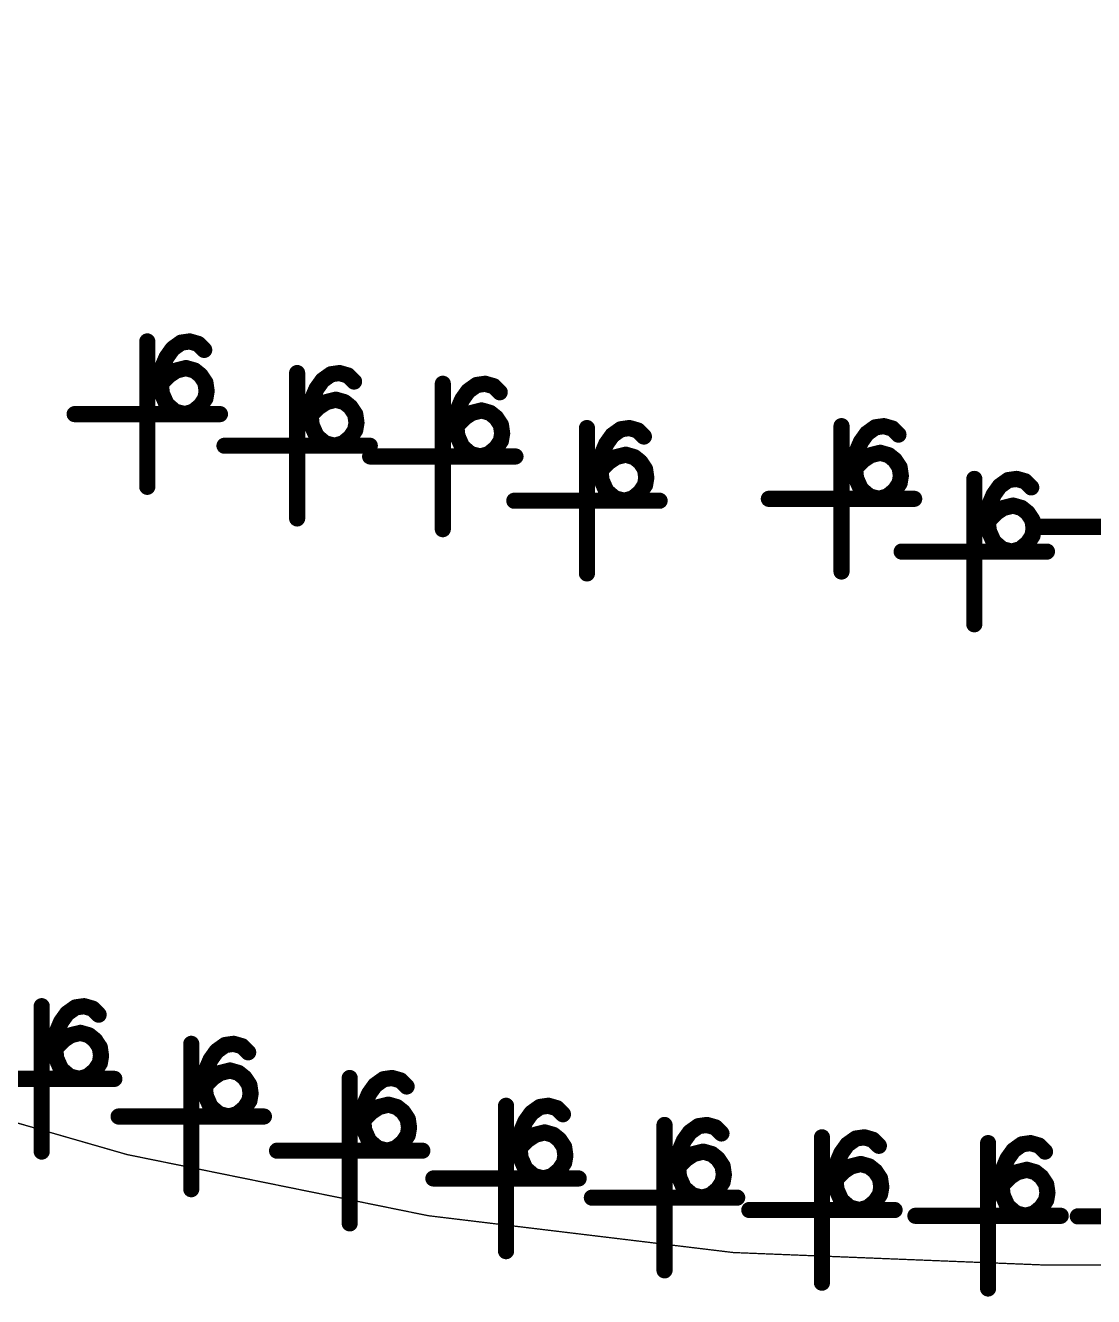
# Model space of a CAD drawing. Header units: millimetres. Extents: x 3885 to 4350, y -149 to 182.
# Drawn here: x 4129.46 to 4137.86, y 74.98 to 84.97 of the extents above; entities that cross this region are included whole.
import ezdxf

# ---------------------------------------------------------------- set-up
doc = ezdxf.new("R2010")
doc.units = ezdxf.units.MM
doc.header["$LTSCALE"] = 23.1
doc.layers.get('0').update_dxf_attribs({"linetype": 'CONTINUOUS'})

# ---------------------------------------------------------------- blocks, each defined once
blk = doc.blocks.new('PAD_R1')
at = {"const_width": 0.5}
blk.add_lwpolyline([(0.25, 0, 1), (-0.25, 0, 1)], format="xyb", close=True, dxfattribs=at)

msp = doc.modelspace()

# ---------------------------------------------------------------- linework, layer by layer
at = {"const_width": 0.0102}
msp.add_lwpolyline([(4113.2015, 75.7423), (4124.5457, 77.7428, -0.144705), (4125.6724, 77.615, 0.100411), (4137.4413, 75.2274), (4142.9411, 75.2274, 0.151026), (4159.9827, 80.4951, -0.151038), (4161.1113, 80.8439), (4185.826, 80.8439, 0.414215), (4186.826, 81.8439), (4186.826, 93.4438, 0.414215), (4185.826, 94.4438), (4160.9561, 94.4438, 0.152268), (4152.3749, 91.7687, -0.152268), (4142.9411, 88.8273), (4137.4413, 88.8273, -0.101585), (4130.9013, 90.17, 0.145893), (4122.3303, 91.1619), (4110.8398, 89.1357)], format="xyb", dxfattribs=at)
for points, const_width in [([(4130.4161, 82.487), (4130.4161, 81.344)], 0.127), ([(4130.6125, 82.5054), (4130.6864, 82.4021)], 0.0821), ([(4130.7072, 82.5452), (4130.725, 82.4194)], 0.0672), ([(4130.8002, 82.5385), (4130.7654, 82.4164)], 0.0695), ([(4130.5406, 82.4335), (4130.644, 82.3597)], 0.0818), ([(4130.885, 82.489), (4130.7952, 82.3992)], 0.0675), ([(4130.4958, 82.355), (4130.6125, 82.3048)], 0.0727), ([(4130.6674, 82.3295), (4130.6982, 82.2063)], 0.0785), ([(4130.7717, 82.329), (4130.7369, 82.2069)], 0.0695), ([(4130.4637, 82.2195), (4130.5893, 82.2002)], 0.0754), ([(4130.4713, 82.2689), (4130.5969, 82.2496)], 0.0754), ([(4130.5093, 82.2318), (4130.5991, 82.142)], 0.0945), ([(4130.5809, 82.2922), (4130.6514, 82.1865)], 0.0687), ([(4130.8512, 82.2889), (4130.7717, 82.1898)], 0.0609), ([(4130.9071, 82.2269), (4130.8014, 82.1565)], 0.0687), ([(4131.5947, 82.2383), (4131.5947, 81.0953)], 0.127), ([(4131.7911, 82.2567), (4131.8649, 82.1534)], 0.0821), ([(4131.8858, 82.2965), (4131.9035, 82.1708)], 0.0672), ([(4131.9788, 82.2899), (4131.9439, 82.1677)], 0.0695), ([(4132.0635, 82.2403), (4131.9737, 82.1505)], 0.0675), ([(4133.0316, 82.2122), (4133.0493, 82.0864)], 0.0672), ([(4130.4624, 82.1186), (4130.5888, 82.1315)], 0.0955), ([(4130.941, 82.1388), (4130.8153, 82.1207)], 0.0675), ([(4131.7192, 82.1848), (4131.8225, 82.111)], 0.0818), ([(4132.7405, 82.154), (4132.7405, 81.011)], 0.127), ([(4132.9369, 82.1724), (4133.0107, 82.0691)], 0.0821), ([(4133.1245, 82.2055), (4133.0897, 82.0834)], 0.0695), ([(4133.2093, 82.156), (4133.1195, 82.0662)], 0.0675), ([(4130.4914, 82.0089), (4130.6075, 82.0604)], 0.0939), ([(4130.5606, 81.9149), (4130.6432, 82.0114)], 0.0879), ([(4130.9071, 81.9754), (4130.8014, 82.0458)], 0.0687), ([(4130.9408, 82.0572), (4130.8155, 82.0783)], 0.058), ([(4131.6499, 82.0202), (4131.7754, 82.0009)], 0.0754), ([(4131.6744, 82.1063), (4131.7911, 82.0562)], 0.0727), ([(4131.7595, 82.0435), (4131.8299, 81.9378)], 0.0687), ([(4131.846, 82.0809), (4131.8768, 81.9577)], 0.0785), ([(4131.9503, 82.0803), (4131.9155, 81.9582)], 0.0695), ([(4132.0298, 82.0402), (4131.9503, 81.9411)], 0.0609), ([(4132.8202, 82.022), (4132.9369, 81.9718)], 0.0727), ([(4132.8649, 82.1005), (4132.9683, 82.0267)], 0.0818), ([(4130.9876, 81.9155), (4129.8446, 81.9155)], 0.127), ([(4130.658, 81.8634), (4130.6888, 81.9866)], 0.0785), ([(4130.7623, 81.864), (4130.7273, 81.9861)], 0.0692), ([(4130.8472, 81.9095), (4130.7661, 82.0071)], 0.0743), ([(4131.6423, 81.9708), (4131.7678, 81.9515)], 0.0754), ([(4131.6878, 81.9831), (4131.7776, 81.8933)], 0.0945), ([(4132.0857, 81.9783), (4131.98, 81.9078)], 0.0687), ([(4132.7957, 81.9359), (4132.9212, 81.9166)], 0.0754), ([(4132.8336, 81.8988), (4132.9234, 81.809)], 0.0945), ([(4132.9053, 81.9592), (4132.9757, 81.8535)], 0.0687), ([(4132.9918, 81.9965), (4133.0226, 81.8733)], 0.0785), ([(4133.0961, 81.996), (4133.0613, 81.8739)], 0.0695), ([(4133.1756, 81.9559), (4133.0961, 81.8568)], 0.0609), ([(4131.641, 81.87), (4131.7673, 81.8828)], 0.0955), ([(4131.67, 81.7602), (4131.7861, 81.8117)], 0.0939), ([(4132.1196, 81.8902), (4131.9939, 81.872)], 0.0675), ([(4132.1193, 81.8085), (4131.9941, 81.8297)], 0.058), ([(4132.7868, 81.7856), (4132.9131, 81.7985)], 0.0955), ([(4132.7881, 81.8865), (4132.9136, 81.8672)], 0.0754), ([(4133.2315, 81.8939), (4133.1258, 81.8235)], 0.0687), ([(4133.8743, 81.806), (4133.8743, 80.663)], 0.127), ([(4134.0707, 81.8244), (4134.1446, 81.7211)], 0.0821), ([(4134.1654, 81.8642), (4134.1832, 81.7384)], 0.0672), ([(4134.2584, 81.8576), (4134.2236, 81.7354)], 0.0695), ([(4135.8766, 81.821), (4135.8766, 80.678)], 0.127), ([(4136.073, 81.8394), (4136.1468, 81.7361)], 0.0821), ([(4136.1677, 81.8792), (4136.1855, 81.7534)], 0.0672), ([(4136.2607, 81.8726), (4136.2259, 81.7504)], 0.0695), ([(4136.3454, 81.823), (4136.2556, 81.7332)], 0.0675), ([(4131.7392, 81.6662), (4131.8218, 81.7627)], 0.0879), ([(4131.8366, 81.6148), (4131.8674, 81.738)], 0.0785), ([(4131.9408, 81.6153), (4131.9059, 81.7374)], 0.0692), ([(4132.0258, 81.6608), (4131.9446, 81.7585)], 0.0743), ([(4132.0857, 81.7267), (4131.98, 81.7972)], 0.0687), ([(4132.8158, 81.6759), (4132.9319, 81.7274)], 0.0939), ([(4133.2315, 81.6424), (4133.1258, 81.7128)], 0.0687), ([(4133.2654, 81.8058), (4133.1397, 81.7877)], 0.0675), ([(4133.2651, 81.7242), (4133.1399, 81.7454)], 0.058), ([(4133.9988, 81.7525), (4134.1022, 81.6787)], 0.0818), ([(4134.3432, 81.808), (4134.2534, 81.7182)], 0.0675), ([(4136.0011, 81.7675), (4136.1045, 81.6937)], 0.0818), ([(4132.1662, 81.6668), (4131.0232, 81.6668)], 0.127), ([(4133.312, 81.5825), (4132.169, 81.5825)], 0.127), ([(4132.885, 81.5819), (4132.9676, 81.6784)], 0.0879), ([(4132.9824, 81.5304), (4133.0132, 81.6536)], 0.0785), ([(4133.0866, 81.531), (4133.0517, 81.6531)], 0.0692), ([(4133.1716, 81.5765), (4133.0904, 81.6741)], 0.0743), ([(4133.954, 81.674), (4134.0707, 81.6239)], 0.0727), ([(4134.0391, 81.6112), (4134.1096, 81.5055)], 0.0687), ([(4134.1256, 81.6485), (4134.1564, 81.5253)], 0.0785), ([(4134.23, 81.648), (4134.1951, 81.5259)], 0.0695), ([(4135.9563, 81.689), (4136.073, 81.6388)], 0.0727), ([(4136.0414, 81.6262), (4136.1119, 81.5205)], 0.0687), ([(4136.1279, 81.6635), (4136.1587, 81.5403)], 0.0785), ([(4136.2322, 81.663), (4136.1974, 81.5409)], 0.0695), ([(4136.3117, 81.6229), (4136.2322, 81.5238)], 0.0609), ([(4133.9219, 81.5385), (4134.0475, 81.5192)], 0.0754), ([(4133.9295, 81.5879), (4134.0551, 81.5686)], 0.0754), ([(4133.9675, 81.5508), (4134.0573, 81.461)], 0.0945), ([(4134.3094, 81.6079), (4134.23, 81.5088)], 0.0609), ([(4134.3653, 81.546), (4134.2597, 81.4755)], 0.0687), ([(4135.9242, 81.5535), (4136.0498, 81.5342)], 0.0754), ([(4135.9318, 81.6029), (4136.0574, 81.5836)], 0.0754), ([(4135.9698, 81.5658), (4136.0596, 81.476)], 0.0945), ([(4136.3676, 81.561), (4136.2619, 81.4905)], 0.0687), ([(4133.9206, 81.4377), (4134.047, 81.4505)], 0.0955), ([(4134.3992, 81.4579), (4134.2735, 81.4397)], 0.0675), ([(4135.9229, 81.4526), (4136.0493, 81.4655)], 0.0955), ([(4136.4015, 81.4728), (4136.2758, 81.4547)], 0.0675), ([(4136.9211, 81.4062), (4136.9211, 80.2632)], 0.127), ([(4137.1174, 81.4246), (4137.1913, 81.3213)], 0.0821), ([(4137.2122, 81.4644), (4137.2299, 81.3387)], 0.0672), ([(4137.3051, 81.4578), (4137.2703, 81.3356)], 0.0695), ([(4133.9496, 81.3279), (4134.0657, 81.3794)], 0.0939), ([(4134.0189, 81.2339), (4134.1014, 81.3304)], 0.0879), ([(4134.3055, 81.2285), (4134.2243, 81.3262)], 0.0743), ([(4134.3653, 81.2944), (4134.2597, 81.3649)], 0.0687), ([(4134.399, 81.3762), (4134.2738, 81.3974)], 0.058), ([(4135.9519, 81.3429), (4136.068, 81.3944)], 0.0939), ([(4136.0211, 81.2489), (4136.1037, 81.3454)], 0.0879), ([(4136.1185, 81.1974), (4136.1493, 81.3206)], 0.0785), ([(4136.2228, 81.198), (4136.1878, 81.3201)], 0.0692), ([(4136.3077, 81.2435), (4136.2266, 81.3411)], 0.0743), ([(4136.3676, 81.3094), (4136.2619, 81.3799)], 0.0687), ([(4136.4013, 81.3912), (4136.276, 81.4124)], 0.058), ([(4137.0455, 81.3527), (4137.1489, 81.2789)], 0.0818), ([(4137.3899, 81.4082), (4137.3001, 81.3184)], 0.0675), ([(4134.4458, 81.2345), (4133.3028, 81.2345)], 0.127), ([(4134.1162, 81.1825), (4134.147, 81.3056)], 0.0785), ([(4134.2205, 81.183), (4134.1855, 81.3051)], 0.0692), ([(4136.4481, 81.2495), (4135.3051, 81.2495)], 0.127), ([(4137.0008, 81.2742), (4137.1175, 81.2241)], 0.0727), ([(4137.0859, 81.2114), (4137.1563, 81.1057)], 0.0687), ([(4137.1724, 81.2488), (4137.2032, 81.1256)], 0.0785), ([(4137.2767, 81.2482), (4137.2419, 81.1261)], 0.0695), ([(4136.9687, 81.1387), (4137.0942, 81.1194)], 0.0754), ([(4136.9763, 81.1881), (4137.1018, 81.1688)], 0.0754), ([(4137.0142, 81.151), (4137.104, 81.0612)], 0.0945), ([(4137.3561, 81.2081), (4137.2767, 81.109)], 0.0609), ([(4137.4121, 81.1462), (4137.3064, 81.0757)], 0.0687), ([(4136.9674, 81.0379), (4137.0937, 81.0507)], 0.0955), ([(4137.4459, 81.0581), (4137.3202, 81.0399)], 0.0675), ([(4138.5297, 81.0293), (4137.3867, 81.0293)], 0.127), ([(4136.9964, 80.9281), (4137.1125, 80.9796)], 0.0939), ([(4137.0656, 80.8341), (4137.1482, 80.9306)], 0.0879), ([(4137.3522, 80.8287), (4137.271, 80.9264)], 0.0743), ([(4137.4121, 80.8946), (4137.3064, 80.9651)], 0.0687), ([(4137.4457, 80.9764), (4137.3205, 80.9976)], 0.058), ([(4137.4926, 80.8347), (4136.3496, 80.8347)], 0.127), ([(4137.163, 80.7827), (4137.1938, 80.9059)], 0.0785), ([(4137.2672, 80.7832), (4137.2323, 80.9053)], 0.0692), ([(4129.8766, 77.3191), (4129.8944, 77.1934)], 0.0672), ([(4129.5856, 77.2609), (4129.5856, 76.1179)], 0.127), ([(4129.71, 77.2074), (4129.8134, 77.1336)], 0.0818), ([(4129.7819, 77.2793), (4129.8558, 77.176)], 0.0821), ([(4129.9696, 77.3125), (4129.9348, 77.1904)], 0.0695), ([(4130.0544, 77.2629), (4129.9646, 77.1731)], 0.0675), ([(4129.6652, 77.1289), (4129.7819, 77.0788)], 0.0727), ([(4129.6407, 77.0428), (4129.7663, 77.0235)], 0.0754), ([(4129.6787, 77.0057), (4129.7685, 76.9159)], 0.0945), ([(4129.7504, 77.0661), (4129.8208, 76.9605)], 0.0687), ([(4129.8369, 77.1035), (4129.8676, 76.9803)], 0.0785), ([(4129.9412, 77.1029), (4129.9063, 76.9808)], 0.0695), ([(4130.0206, 77.0628), (4129.9412, 76.9638)], 0.0609), ([(4131.0529, 77.0232), (4131.0707, 76.8975)], 0.0672), ([(4131.1459, 77.0166), (4131.1111, 76.8944)], 0.0695), ([(4129.6319, 76.8926), (4129.7582, 76.9054)], 0.0955), ([(4129.6332, 76.9934), (4129.7587, 76.9741)], 0.0754), ([(4130.0765, 77.0009), (4129.9709, 76.9305)], 0.0687), ([(4130.7618, 76.965), (4130.7618, 75.822)], 0.127), ([(4130.8863, 76.9115), (4130.9897, 76.8377)], 0.0818), ([(4130.9582, 76.9834), (4131.032, 76.8801)], 0.0821), ([(4131.2307, 76.967), (4131.1408, 76.8772)], 0.0675), ([(4129.6609, 76.7828), (4129.7769, 76.8343)], 0.0939), ([(4130.0765, 76.7493), (4129.9709, 76.8198)], 0.0687), ([(4130.1104, 76.9128), (4129.9847, 76.8946)], 0.0675), ([(4130.1102, 76.8311), (4129.985, 76.8523)], 0.058), ([(4130.8415, 76.833), (4130.9582, 76.7829)], 0.0727), ([(4130.1571, 76.6894), (4129.0141, 76.6894)], 0.127), ([(4129.7301, 76.6888), (4129.8126, 76.7853)], 0.0879), ([(4129.8275, 76.6374), (4129.8582, 76.7606)], 0.0785), ([(4129.9317, 76.6379), (4129.8967, 76.76)], 0.0692), ([(4130.0167, 76.6834), (4129.9355, 76.7811)], 0.0743), ([(4130.817, 76.7469), (4130.9426, 76.7276)], 0.0754), ([(4130.855, 76.7098), (4130.9448, 76.62)], 0.0945), ([(4130.9266, 76.7702), (4130.9971, 76.6646)], 0.0687), ([(4131.0131, 76.8076), (4131.0439, 76.6844)], 0.0785), ([(4131.1174, 76.807), (4131.0826, 76.6849)], 0.0695), ([(4131.1969, 76.7669), (4131.1174, 76.6679)], 0.0609), ([(4132.0082, 76.6963), (4132.0082, 75.5533)], 0.127), ([(4132.2046, 76.7147), (4132.2784, 76.6114)], 0.0821), ([(4132.2993, 76.7545), (4132.3171, 76.6287)], 0.0672), ([(4132.3923, 76.7478), (4132.3574, 76.6257)], 0.0695), ([(4130.8081, 76.5967), (4130.9345, 76.6095)], 0.0955), ([(4130.8094, 76.6975), (4130.935, 76.6782)], 0.0754), ([(4131.2528, 76.705), (4131.1471, 76.6345)], 0.0687), ([(4131.2867, 76.6169), (4131.161, 76.5987)], 0.0675), ([(4132.1327, 76.6428), (4132.236, 76.569)], 0.0818), ([(4132.477, 76.6983), (4132.3872, 76.6085)], 0.0675), ([(4130.8371, 76.4869), (4130.9532, 76.5384)], 0.0939), ([(4131.2528, 76.4534), (4131.1471, 76.5239)], 0.0687), ([(4131.2865, 76.5352), (4131.1612, 76.5564)], 0.058), ([(4132.0879, 76.5643), (4132.2046, 76.5141)], 0.0727), ([(4132.2595, 76.5388), (4132.2903, 76.4156)], 0.0785), ([(4132.3638, 76.5383), (4132.329, 76.4162)], 0.0695), ([(4133.5289, 76.5363), (4133.5467, 76.4105)], 0.0672), ([(4133.6219, 76.5297), (4133.587, 76.4075)], 0.0695), ([(4131.3333, 76.3935), (4130.1903, 76.3935)], 0.127), ([(4130.9063, 76.3929), (4130.9889, 76.4894)], 0.0879), ([(4131.0037, 76.3415), (4131.0345, 76.4647)], 0.0785), ([(4131.108, 76.342), (4131.073, 76.4641)], 0.0692), ([(4131.1929, 76.3875), (4131.1118, 76.4852)], 0.0743), ([(4132.0558, 76.4288), (4132.1813, 76.4095)], 0.0754), ([(4132.0634, 76.4782), (4132.1889, 76.4589)], 0.0754), ([(4132.1014, 76.4411), (4132.1911, 76.3513)], 0.0945), ([(4132.173, 76.5015), (4132.2434, 76.3958)], 0.0687), ([(4132.4433, 76.4982), (4132.3638, 76.3991)], 0.0609), ([(4132.4992, 76.4363), (4132.3935, 76.3658)], 0.0687), ([(4133.2378, 76.4781), (4133.2378, 75.3351)], 0.127), ([(4133.3623, 76.4246), (4133.4656, 76.3508)], 0.0818), ([(4133.4342, 76.4965), (4133.508, 76.3932)], 0.0821), ([(4133.7066, 76.4801), (4133.6168, 76.3903)], 0.0675), ([(4132.0545, 76.3279), (4132.1808, 76.3408)], 0.0955), ([(4132.5331, 76.3481), (4132.4074, 76.33)], 0.0675), ([(4133.3175, 76.3461), (4133.4342, 76.2959)], 0.0727), ([(4133.4891, 76.3206), (4133.5199, 76.1974)], 0.0785), ([(4133.5934, 76.3201), (4133.5586, 76.198)], 0.0695), ([(4134.4845, 76.3272), (4134.4845, 75.1842)], 0.127), ([(4134.6808, 76.3456), (4134.7547, 76.2423)], 0.0821), ([(4134.7755, 76.3854), (4134.7933, 76.2597)], 0.0672), ([(4134.8685, 76.3788), (4134.8337, 76.2567)], 0.0695), ([(4134.9533, 76.3292), (4134.8635, 76.2394)], 0.0675), ([(4132.0835, 76.2182), (4132.1996, 76.2697)], 0.0939), ([(4132.1527, 76.1242), (4132.2353, 76.2207)], 0.0879), ([(4132.4393, 76.1188), (4132.3581, 76.2164)], 0.0743), ([(4132.4992, 76.1847), (4132.3935, 76.2551)], 0.0687), ([(4132.5328, 76.2665), (4132.4076, 76.2877)], 0.058), ([(4133.293, 76.26), (4133.4186, 76.2407)], 0.0754), ([(4133.331, 76.2229), (4133.4208, 76.1331)], 0.0945), ([(4133.4026, 76.2833), (4133.4731, 76.1776)], 0.0687), ([(4133.6729, 76.28), (4133.5934, 76.1809)], 0.0609), ([(4133.7288, 76.2181), (4133.6231, 76.1476)], 0.0687), ([(4134.6089, 76.2737), (4134.7123, 76.1999)], 0.0818), ([(4135.7227, 76.23), (4135.7227, 75.087)], 0.127), ([(4135.9191, 76.2483), (4135.9929, 76.145)], 0.0821), ([(4136.0138, 76.2881), (4136.0315, 76.1624)], 0.0672), ([(4136.1068, 76.2815), (4136.0719, 76.1594)], 0.0695), ([(4136.1915, 76.2319), (4136.1017, 76.1421)], 0.0675), ([(4137.3206, 76.2427), (4137.3384, 76.1169)], 0.0672), ([(4137.4136, 76.236), (4137.3788, 76.1139)], 0.0695), ([(4132.5797, 76.1248), (4131.4367, 76.1248)], 0.127), ([(4132.2501, 76.0727), (4132.2809, 76.1959)], 0.0785), ([(4132.3544, 76.0733), (4132.3194, 76.1954)], 0.0692), ([(4133.2841, 76.1098), (4133.4105, 76.1226)], 0.0955), ([(4133.2854, 76.2106), (4133.411, 76.1913)], 0.0754), ([(4133.7627, 76.1299), (4133.637, 76.1118)], 0.0675), ([(4134.5641, 76.1952), (4134.6808, 76.1451)], 0.0727), ([(4134.6493, 76.1324), (4134.7197, 76.0268)], 0.0687), ([(4134.7358, 76.1698), (4134.7665, 76.0466)], 0.0785), ([(4134.8401, 76.1692), (4134.8052, 76.0471)], 0.0695), ([(4134.9195, 76.1291), (4134.8401, 76.0301)], 0.0609), ([(4135.8472, 76.1764), (4135.9505, 76.1027)], 0.0818), ([(4137.0295, 76.1845), (4137.0295, 75.0415)], 0.127), ([(4137.154, 76.131), (4137.2574, 76.0572)], 0.0818), ([(4137.2259, 76.2029), (4137.2998, 76.0996)], 0.0821), ([(4137.4984, 76.1865), (4137.4086, 76.0967)], 0.0675), ([(4133.3131, 76), (4133.4292, 76.0515)], 0.0939), ([(4133.7288, 75.9665), (4133.6231, 76.037)], 0.0687), ([(4133.7625, 76.0483), (4133.6372, 76.0695)], 0.058), ([(4134.5321, 76.0597), (4134.6576, 76.0404)], 0.0754), ([(4134.5396, 76.1091), (4134.6652, 76.0898)], 0.0754), ([(4134.5776, 76.072), (4134.6674, 75.9822)], 0.0945), ([(4134.9754, 76.0672), (4134.8698, 75.9967)], 0.0687), ([(4135.7779, 76.0118), (4135.9034, 75.9925)], 0.0754), ([(4135.8024, 76.0979), (4135.9191, 76.0478)], 0.0727), ([(4135.8875, 76.0351), (4135.9579, 75.9295)], 0.0687), ([(4135.974, 76.0725), (4136.0048, 75.9493)], 0.0785), ([(4136.0783, 76.072), (4136.0435, 75.9498)], 0.0695), ([(4136.1578, 76.0318), (4136.0783, 75.9328)], 0.0609), ([(4137.1092, 76.0525), (4137.2259, 76.0023)], 0.0727), ([(4137.2808, 76.027), (4137.3116, 75.9038)], 0.0785), ([(4137.3851, 76.0265), (4137.3503, 75.9044)], 0.0695), ([(4133.8093, 75.9066), (4132.6663, 75.9066)], 0.127), ([(4133.3823, 75.906), (4133.4649, 76.0025)], 0.0879), ([(4133.4797, 75.8545), (4133.5105, 75.9777)], 0.0785), ([(4133.584, 75.8551), (4133.549, 75.9772)], 0.0692), ([(4133.6689, 75.9006), (4133.5878, 75.9983)], 0.0743), ([(4134.5308, 75.9589), (4134.6571, 75.9717)], 0.0955), ([(4135.0093, 75.9791), (4134.8836, 75.9609)], 0.0675), ([(4135.7703, 75.9624), (4135.8958, 75.9431)], 0.0754), ([(4135.8158, 75.9748), (4135.9056, 75.885)], 0.0945), ([(4136.2137, 75.9699), (4136.108, 75.8995)], 0.0687), ([(4137.0771, 75.917), (4137.2027, 75.8977)], 0.0754), ([(4137.0847, 75.9664), (4137.2103, 75.9471)], 0.0754), ([(4137.1227, 75.9293), (4137.2125, 75.8395)], 0.0945), ([(4137.1943, 75.9897), (4137.2648, 75.884)], 0.0687), ([(4137.4646, 75.9864), (4137.3851, 75.8873)], 0.0609), ([(4137.5205, 75.9244), (4137.4148, 75.854)], 0.0687), ([(4134.5598, 75.8491), (4134.6758, 75.9006)], 0.0939), ([(4134.629, 75.7551), (4134.7115, 75.8516)], 0.0879), ([(4134.7264, 75.7037), (4134.7571, 75.8269)], 0.0785), ([(4134.8306, 75.7042), (4134.7956, 75.8263)], 0.0692), ([(4134.9156, 75.7497), (4134.8344, 75.8474)], 0.0743), ([(4134.9754, 75.8156), (4134.8698, 75.8861)], 0.0687), ([(4135.0091, 75.8974), (4134.8839, 75.9186)], 0.058), ([(4135.769, 75.8616), (4135.8953, 75.8744)], 0.0955), ([(4135.798, 75.7518), (4135.9141, 75.8033)], 0.0939), ([(4136.2476, 75.8818), (4136.1219, 75.8636)], 0.0675), ([(4136.2473, 75.8002), (4136.1221, 75.8213)], 0.058), ([(4137.0758, 75.8161), (4137.2022, 75.829)], 0.0955), ([(4137.5544, 75.8363), (4137.4287, 75.8182)], 0.0675), ([(4135.056, 75.7557), (4133.913, 75.7557)], 0.127), ([(4135.8672, 75.6578), (4135.9498, 75.7543)], 0.0879), ([(4135.9646, 75.6064), (4135.9954, 75.7296)], 0.0785), ([(4136.0688, 75.6069), (4136.0339, 75.729)], 0.0692), ([(4136.1538, 75.6524), (4136.0726, 75.7501)], 0.0743), ([(4136.2137, 75.7184), (4136.108, 75.7888)], 0.0687), ([(4137.1048, 75.7064), (4137.2209, 75.7579)], 0.0939), ([(4137.174, 75.6124), (4137.2566, 75.7089)], 0.0879), ([(4137.5205, 75.6729), (4137.4148, 75.7433)], 0.0687), ([(4137.5542, 75.7547), (4137.4289, 75.7758)], 0.058), ([(4136.2942, 75.6585), (4135.1512, 75.6585)], 0.127), ([(4137.601, 75.613), (4136.458, 75.613)], 0.127), ([(4137.2714, 75.5609), (4137.3022, 75.6841)], 0.0785), ([(4137.3757, 75.5615), (4137.3407, 75.6836)], 0.0692), ([(4137.4606, 75.607), (4137.3795, 75.7046)], 0.0743), ([(4138.8784, 75.6084), (4137.7354, 75.6084)], 0.127)]:
    msp.add_lwpolyline(points, dxfattribs=dict(const_width=const_width))

# ---------------------------------------------------------------- block references
at = {"xscale": 0.127, "yscale": 0.127}
for p in [(4130.4161, 82.487), (4130.7494, 82.487), (4130.616, 82.4298), (4130.6828, 82.4776), (4130.8162, 82.4679), (4130.8639, 82.4202), (4130.5398, 82.2965), (4130.5685, 82.3633), (4130.5876, 82.2203), (4130.6447, 82.2584), (4130.7209, 82.2774), (4130.7877, 82.2584), (4130.8352, 82.2203), (4131.5947, 82.2383), (4131.7946, 82.1812), (4131.8614, 82.2289), (4131.9279, 82.2383), (4131.9947, 82.2193), (4130.5208, 82.1725), (4130.5208, 82.1535), (4130.8733, 82.1631), (4130.883, 82.0963), (4131.7471, 82.1146), (4132.0425, 82.1715), (4132.7405, 82.154), (4132.9404, 82.0969), (4133.0072, 82.1446), (4133.0737, 82.154), (4133.1405, 82.135), (4133.1883, 82.0872), (4130.5304, 82.0776), (4130.5685, 81.9917), (4130.8352, 81.982), (4130.8733, 82.0392), (4131.7184, 82.0478), (4131.8233, 82.0097), (4131.8995, 82.0288), (4131.9663, 82.0097), (4132.8929, 82.0303), (4129.8446, 81.9155), (4130.6353, 81.9345), (4130.7115, 81.9155), (4130.7781, 81.9345), (4130.9876, 81.9155), (4131.6993, 81.9239), (4131.6993, 81.9048), (4131.7661, 81.9716), (4132.0138, 81.9716), (4132.0519, 81.9145), (4132.8642, 81.9635), (4132.9119, 81.8873), (4132.9691, 81.9254), (4133.0453, 81.9445), (4133.1121, 81.9254), (4133.1596, 81.8873), (4131.709, 81.8289), (4132.0519, 81.7905), (4132.0615, 81.8477), (4132.8451, 81.8396), (4132.8451, 81.8205), (4133.1977, 81.8302), (4133.8743, 81.806), (4134.141, 81.7966), (4134.2076, 81.806), (4134.2744, 81.787), (4135.8766, 81.821), (4136.1433, 81.8116), (4136.2099, 81.821), (4136.2767, 81.802), (4131.7471, 81.743), (4131.8139, 81.6859), (4131.9566, 81.6859), (4132.0138, 81.7334), (4132.8548, 81.7446), (4133.1977, 81.7062), (4133.2073, 81.7634), (4134.0267, 81.6823), (4134.0742, 81.7489), (4134.3221, 81.7392), (4136.029, 81.6973), (4136.0765, 81.7639), (4136.3244, 81.7542), (4131.0232, 81.6668), (4131.8901, 81.6668), (4132.1662, 81.6668), (4132.169, 81.5825), (4132.8929, 81.6587), (4132.9597, 81.6016), (4133.0359, 81.5825), (4133.1024, 81.6016), (4133.1596, 81.6491), (4133.312, 81.5825), (4133.998, 81.6155), (4134.1791, 81.5965), (4136.0003, 81.6305), (4136.1052, 81.5924), (4136.1814, 81.6115), (4136.2482, 81.5924), (4133.979, 81.4916), (4134.0458, 81.5393), (4134.1029, 81.5774), (4134.2459, 81.5774), (4134.2934, 81.5393), (4134.3315, 81.4822), (4135.9813, 81.5066), (4135.9813, 81.4875), (4136.0481, 81.5543), (4136.2957, 81.5543), (4136.3338, 81.4972), (4133.979, 81.4725), (4133.9886, 81.3966), (4134.3412, 81.4154), (4135.9909, 81.4116), (4136.3435, 81.4304), (4136.9211, 81.4062), (4137.1878, 81.3968), (4137.2543, 81.4062), (4137.3211, 81.3872), (4130.4161, 81.344), (4134.0267, 81.3107), (4134.2934, 81.3011), (4134.3315, 81.3582), (4136.029, 81.3257), (4136.2957, 81.3161), (4136.3338, 81.3732), (4137.0735, 81.2825), (4137.121, 81.3491), (4137.3689, 81.3394), (4133.3028, 81.2345), (4134.0935, 81.2536), (4134.1697, 81.2345), (4134.2363, 81.2536), (4134.4458, 81.2345), (4135.3051, 81.2495), (4136.0958, 81.2686), (4136.172, 81.2495), (4136.2386, 81.2686), (4136.4481, 81.2495), (4137.0448, 81.2157), (4137.2259, 81.1967), (4131.5947, 81.0953), (4137.0257, 81.0918), (4137.0925, 81.1395), (4137.1497, 81.1776), (4137.2927, 81.1776), (4137.3402, 81.1395), (4137.3783, 81.0824), (4132.7405, 81.011), (4137.0257, 81.0727), (4137.0354, 80.9968), (4137.3867, 81.0293), (4137.3879, 81.0156), (4137.0735, 80.9109), (4137.3402, 80.9013), (4137.3783, 80.9584), (4136.3496, 80.8347), (4137.1403, 80.8538), (4137.2165, 80.8347), (4137.283, 80.8538), (4137.4926, 80.8347), (4133.8743, 80.663), (4135.8766, 80.678), (4136.9211, 80.2632), (4129.5856, 77.2609), (4129.7854, 77.2038), (4129.8523, 77.2516), (4129.9188, 77.2609), (4129.9856, 77.2419), (4130.0334, 77.1941), (4129.738, 77.1373), (4129.7092, 77.0704), (4129.757, 76.9942), (4129.8142, 77.0323), (4129.8904, 77.0514), (4129.9572, 77.0323), (4130.0047, 76.9942), (4129.6902, 76.9465), (4129.6902, 76.9274), (4130.0428, 76.9371), (4130.7618, 76.965), (4130.9617, 76.9079), (4131.0285, 76.9556), (4131.0951, 76.965), (4131.1619, 76.946), (4131.2096, 76.8982), (4129.6999, 76.8515), (4130.0428, 76.8131), (4130.0524, 76.8703), (4130.9142, 76.8413), (4129.738, 76.7656), (4129.8048, 76.7085), (4129.881, 76.6894), (4129.9475, 76.7085), (4130.0047, 76.756), (4130.1571, 76.6894), (4130.8855, 76.7745), (4130.9333, 76.6983), (4130.9904, 76.7364), (4131.0666, 76.7555), (4131.1334, 76.7364), (4131.1809, 76.6983), (4132.0082, 76.6963), (4132.2749, 76.6869), (4132.3415, 76.6963), (4130.8665, 76.6506), (4130.8665, 76.6315), (4131.219, 76.6412), (4132.2081, 76.6392), (4132.4083, 76.6773), (4132.456, 76.6295), (4130.8761, 76.5556), (4131.219, 76.5172), (4131.2287, 76.5744), (4132.1319, 76.5058), (4132.1606, 76.5726), (4132.313, 76.4868), (4130.1903, 76.3935), (4130.9142, 76.4697), (4130.981, 76.4126), (4131.0572, 76.3935), (4131.1238, 76.4126), (4131.1809, 76.4601), (4131.3333, 76.3935), (4132.1797, 76.4296), (4132.2368, 76.4677), (4132.3798, 76.4677), (4132.4273, 76.4296), (4133.2378, 76.4781), (4133.4377, 76.421), (4133.5045, 76.4687), (4133.5711, 76.4781), (4133.6379, 76.4591), (4133.6856, 76.4113), (4132.1129, 76.3819), (4132.1129, 76.3628), (4132.1225, 76.2869), (4132.4654, 76.3725), (4132.4751, 76.3057), (4133.3615, 76.2876), (4133.3902, 76.3544), (4134.4845, 76.3272), (4134.7512, 76.3178), (4134.8177, 76.3272), (4134.8845, 76.3082), (4132.1606, 76.201), (4132.4273, 76.1914), (4132.4654, 76.2485), (4133.4093, 76.2114), (4133.4664, 76.2495), (4133.5426, 76.2686), (4133.6094, 76.2495), (4133.6569, 76.2114), (4134.6369, 76.2035), (4134.6843, 76.2701), (4134.9323, 76.2604), (4135.7227, 76.23), (4135.9894, 76.2206), (4136.0559, 76.23), (4136.1228, 76.2109), (4129.5856, 76.1179), (4131.4367, 76.1248), (4132.2274, 76.1439), (4132.3036, 76.1248), (4132.3702, 76.1439), (4132.5797, 76.1248), (4133.3425, 76.1637), (4133.3425, 76.1446), (4133.695, 76.1543), (4133.7047, 76.0875), (4134.6081, 76.1367), (4134.7131, 76.0986), (4134.7893, 76.1177), (4134.8561, 76.0986), (4135.8751, 76.1063), (4135.9226, 76.1728), (4136.1705, 76.1632), (4137.0295, 76.1845), (4137.2294, 76.1273), (4137.2962, 76.1751), (4137.3628, 76.1845), (4137.4296, 76.1654), (4137.4773, 76.1177), (4133.3521, 76.0687), (4133.695, 76.0303), (4134.5891, 76.0128), (4134.5891, 75.9937), (4134.6559, 76.0605), (4134.9036, 76.0605), (4134.9417, 76.0034), (4135.8464, 76.0395), (4135.9513, 76.0014), (4136.0275, 76.0204), (4136.0943, 76.0014), (4137.1532, 75.994), (4137.1819, 76.0608), (4132.6663, 75.9066), (4133.3902, 75.9828), (4133.457, 75.9257), (4133.5332, 75.9066), (4133.5998, 75.9257), (4133.6569, 75.9732), (4133.8093, 75.9066), (4134.5988, 75.9178), (4134.9513, 75.9366), (4135.8273, 75.9155), (4135.8273, 75.8965), (4135.8942, 75.9633), (4136.1418, 75.9633), (4136.1799, 75.9061), (4137.201, 75.9178), (4137.2581, 75.9559), (4137.3343, 75.9749), (4137.4011, 75.9559), (4137.4486, 75.9178), (4130.7618, 75.822), (4134.6369, 75.8319), (4134.9036, 75.8223), (4134.9417, 75.8794), (4135.837, 75.8205), (4136.1896, 75.8393), (4137.1342, 75.87), (4137.1342, 75.851), (4137.4867, 75.8606), (4137.4964, 75.7938), (4133.913, 75.7557), (4134.7037, 75.7748), (4134.7799, 75.7557), (4134.8464, 75.7748), (4135.056, 75.7557), (4135.8751, 75.7347), (4136.1418, 75.725), (4136.1799, 75.7822), (4137.1438, 75.7751), (4137.1819, 75.6892), (4137.4867, 75.7367), (4135.1512, 75.6585), (4135.9419, 75.6775), (4136.0181, 75.6585), (4136.0847, 75.6775), (4136.2942, 75.6585), (4136.458, 75.613), (4137.2487, 75.632), (4137.3249, 75.613), (4137.3915, 75.632), (4137.4486, 75.6795), (4137.601, 75.613), (4137.7354, 75.6084), (4132.0082, 75.5533), (4133.2378, 75.3351), (4134.4845, 75.1842), (4135.7227, 75.087), (4137.0295, 75.0415)]:
    msp.add_blockref('PAD_R1', p, dxfattribs=at)

doc.saveas('drawing.dxf')
